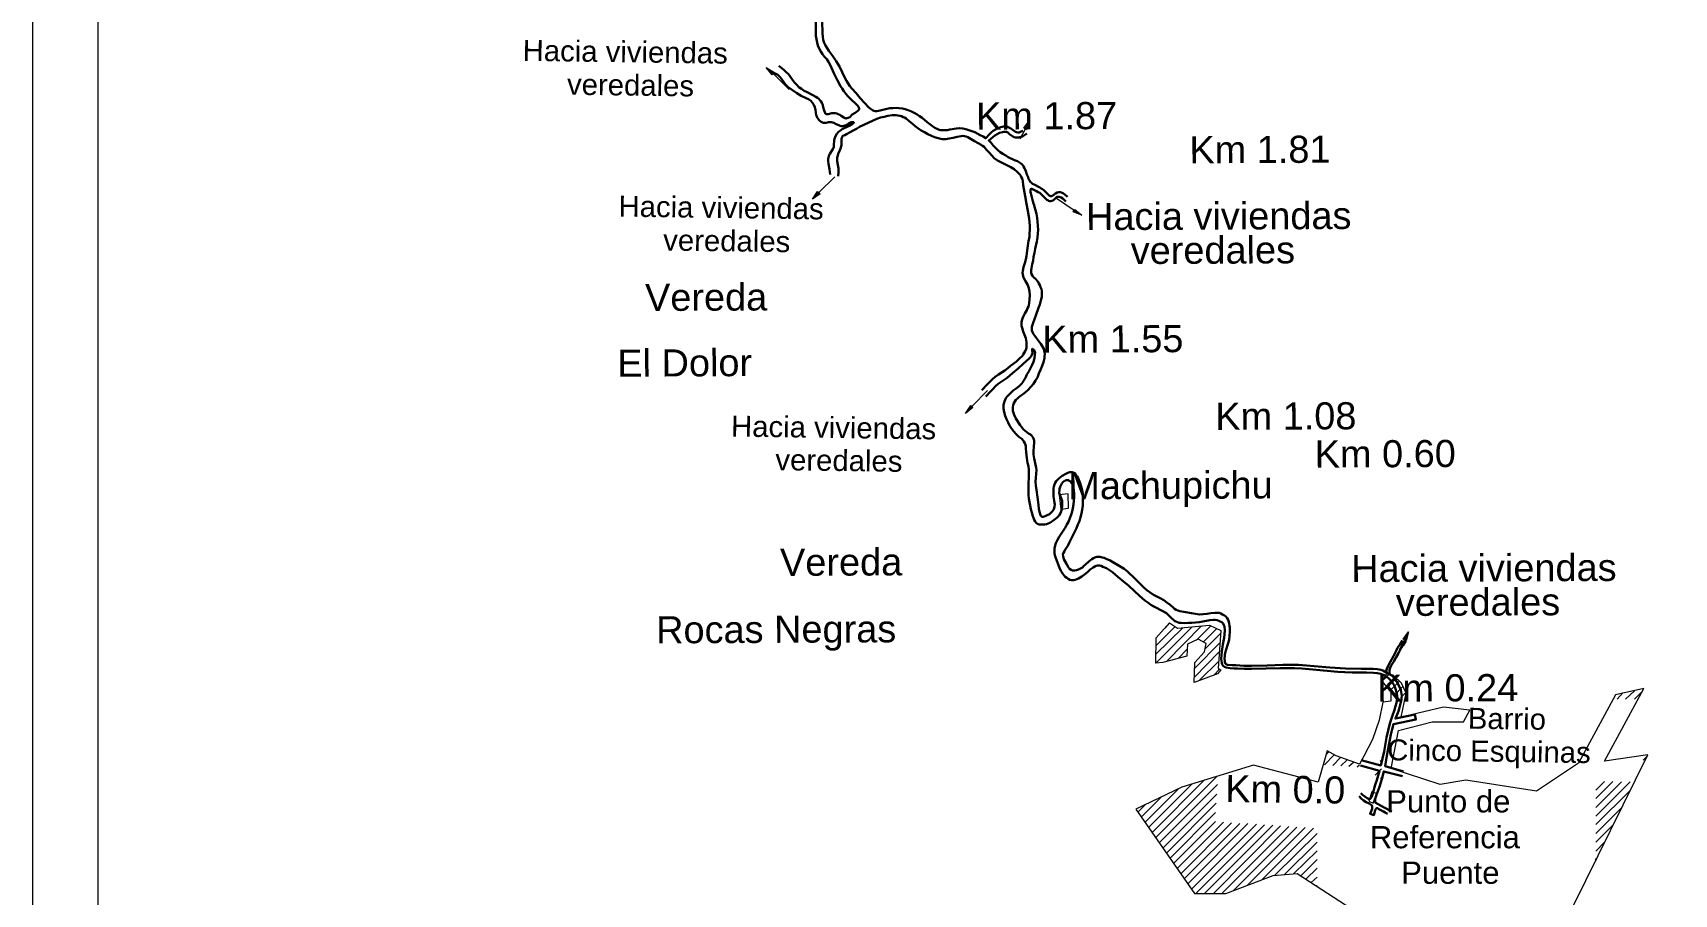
# Model space of a CAD drawing. Header units: millimetres. Extents: x 168 to 394, y 129 to 255.
# Drawn here: x 209.4 to 219.56, y 227.88 to 233.21 of the extents above; entities that cross this region are included whole.
import ezdxf

# ---------------------------------------------------------------- set-up
doc = ezdxf.new("R2010")
doc.units = ezdxf.units.MM
for name, color, linetype, lineweight in [('Cartografia', 251, 'Continuous', 13), ('Esquemas', 7, 'Continuous', 13), ('textos', 7, 'Continuous', 13), ('Via', 21, 'Continuous', 30)]:
    doc.layers.add(name, color=color, linetype=linetype, lineweight=lineweight)
doc.styles.add('Textos Catografia', font='arial.ttf')

msp = doc.modelspace()

# ---------------------------------------------------------------- linework, layer by layer
at = {"layer": 'Cartografia'}
for points in [[(213.97537, 232.94997), (213.93906, 232.99638), (213.98951, 232.96411)], [(215.53279, 232.61912), (215.56508, 232.66553), (215.54894, 232.60906)], [(214.27191, 232.21365), (214.22554, 232.17935), (214.2558, 232.22776)], [(215.84752, 232.1168), (215.89189, 232.08049), (215.83743, 232.10269)], [(215.21809, 230.89023), (215.17168, 230.85392), (215.20398, 230.90233)], [(215.76076, 230.26079), (215.80918, 230.26684), (215.80717, 230.35561), (215.75067, 230.34956)], [(216.43456, 229.55673), (216.48298, 229.52447), (216.68069, 229.54263), (216.7513, 229.51033), (216.73516, 229.2743), (216.7513, 229.26624), (216.73114, 229.242), (216.58588, 229.18754), (216.58992, 229.31261), (216.65044, 229.37717), (216.66053, 229.42963), (216.61209, 229.45587), (216.54553, 229.42561), (216.54148, 229.35096), (216.39221, 229.31261), (216.34985, 229.3086), (216.35185, 229.46393)], [(217.87902, 229.45587), (217.91131, 229.50227), (217.89717, 229.44577)], [(217.66719, 228.45323), (217.69343, 228.44112), (217.71359, 228.50164), (217.68537, 228.51173)]]:
    msp.add_lwpolyline(points, close=True, dxfattribs=at)
for points in [[(213.98142, 232.95806), (214.08028, 232.8592)], [(215.54088, 232.61307), (215.50858, 232.55256)], [(214.26386, 232.22171), (214.36272, 232.31853)], [(215.84348, 232.11075), (215.72847, 232.18942)], [(215.21, 230.89628), (215.30886, 230.99514)], [(216.34985, 229.3086), (216.57378, 229.53253)], [(216.34985, 229.36306), (216.51527, 229.52648)], [(216.35185, 229.41752), (216.46887, 229.53454)], [(216.40635, 229.52447), (216.43657, 229.55673)], [(216.4144, 229.31869), (216.63228, 229.53858)], [(216.59999, 229.44982), (216.68875, 229.53858)], [(216.64439, 229.43972), (216.72509, 229.52043)], [(216.65448, 229.39536), (216.74927, 229.49218)], [(216.48702, 229.33685), (216.54352, 229.39332)], [(216.58789, 229.22184), (216.74121, 229.37717)], [(216.58992, 229.27634), (216.74525, 229.43367)], [(217.88711, 229.45182), (217.85481, 229.3893)], [(216.62018, 229.20168), (216.73719, 229.31869)], [(216.70894, 229.23394), (216.74321, 229.27025)], [(218.47214, 226.87561), (219.39207, 228.73968), (219.12375, 228.70136), (219.36787, 229.15123), (219.19235, 229.11088), (218.96437, 228.68926), (218.70413, 228.51578), (218.26637, 228.58234), (218.109, 228.5561), (217.8044, 228.65496), (217.85077, 228.89099), (218.05858, 228.94345), (218.25226, 228.94545), (218.29258, 229.01606), (218.12919, 229.03422), (218.00613, 229.006), (217.86692, 228.9737), (217.89717, 229.12098), (217.86895, 229.18353), (217.8165, 229.23394), (217.77411, 229.24), (217.7499, 229.19359), (217.80236, 229.12903), (217.80236, 229.07256), (217.75395, 229.06651), (217.73175, 228.95555), (217.68939, 228.83452), (217.63493, 228.73162), (217.60868, 228.68321), (217.46546, 228.73363), (217.40896, 228.76391), (217.35249, 228.57024), (216.95304, 228.67716), (216.50922, 228.53995), (216.22477, 228.40278), (216.58789, 227.8823), (216.78156, 227.8823), (217.07409, 227.99326), (217.22337, 228.00536), (217.59862, 227.76124)], [(217.75395, 229.20369), (217.77009, 229.21783)], [(217.78016, 229.22789), (217.79025, 229.23799)], [(217.7842, 229.17744), (217.82857, 229.22184)], [(217.8064, 229.14722), (217.85682, 229.19563)], [(217.82255, 229.10683), (217.87701, 229.16333)], [(217.87297, 229.10282), (217.89517, 229.12703)], [(219.20244, 229.08467), (219.23875, 229.12298)], [(219.25487, 229.08467), (219.30936, 229.13712)], [(219.30936, 229.08467), (219.35777, 229.13308)], [(217.40494, 228.74372), (217.41905, 228.75786)], [(217.39284, 228.67916), (217.45335, 228.73968)], [(217.44326, 228.67512), (217.4917, 228.72353)], [(217.49371, 228.67111), (217.53202, 228.70942)], [(217.54412, 228.66907), (217.57237, 228.69531)], [(217.59457, 228.66505), (217.60868, 228.67916)], [(217.64499, 228.66101), (217.65308, 228.66907)], [(217.70554, 228.61461), (217.74589, 228.65295)], [(217.7378, 228.70136), (217.74589, 228.70741)], [(219.36382, 228.70741), (219.38602, 228.72961)], [(216.30344, 228.28981), (216.57174, 228.55814)], [(216.32564, 228.25955), (216.65044, 228.58435)], [(216.34784, 228.22726), (216.72911, 228.60855)], [(216.37001, 228.19499), (216.73114, 228.5561)], [(217.73984, 228.59445), (217.74385, 228.59846)], [(219.07129, 228.5218), (219.12375, 228.57425)], [(219.07129, 228.46934), (219.1762, 228.57425)], [(219.07129, 228.41488), (219.23066, 228.57225)], [(219.07129, 228.36042), (219.28312, 228.57225)], [(216.25904, 228.35437), (216.38615, 228.48148)], [(216.28124, 228.3221), (216.48903, 228.52989)], [(216.39221, 228.1627), (216.7271, 228.49759)], [(219.07129, 228.30796), (219.28111, 228.51778)], [(216.23688, 228.38462), (216.28328, 228.43103)], [(216.4144, 228.13044), (216.72305, 228.44112)], [(216.43657, 228.09814), (216.71904, 228.38262)], [(219.07129, 228.2535), (219.22866, 228.41084)], [(216.45877, 228.06792), (216.71904, 228.32815)], [(216.48097, 228.03562), (216.76745, 228.32411)], [(216.50317, 228.00336), (216.81787, 228.32007)], [(216.52537, 227.97307), (216.86832, 228.31605)], [(216.54753, 227.94081), (216.91877, 228.31401)], [(216.56973, 227.90851), (216.97119, 228.31)], [(216.59598, 227.8823), (217.02164, 228.30596)], [(216.65044, 227.8823), (217.07206, 228.30395)], [(216.7049, 227.8823), (217.1205, 228.2999)], [(216.75736, 227.8823), (217.17092, 228.29586)], [(216.82997, 227.90045), (217.22137, 228.29182)], [(216.91673, 227.93275), (217.27382, 228.28981)], [(217.00349, 227.96501), (217.32424, 228.28576)], [(217.08416, 227.99326), (217.34644, 228.2535)], [(219.07129, 228.19904), (219.1762, 228.30395)], [(217.1447, 227.99931), (217.34644, 228.19904)], [(217.20318, 228.00536), (217.34644, 228.14658)], [(219.07129, 228.14455), (219.12375, 228.19904)], [(217.24557, 227.99125), (217.34644, 228.09209)], [(219.06728, 228.09413), (219.07533, 228.09413)], [(219.06728, 228.09209), (219.07533, 228.09209)], [(219.06728, 228.09008), (219.07533, 228.09008)], [(219.06928, 228.09613), (219.07333, 228.09613)], [(219.06928, 228.08808), (219.07333, 228.08808)], [(217.27783, 227.97106), (217.34644, 228.03763)], [(217.31013, 227.94886), (217.34644, 227.98317)], [(217.34443, 227.9287), (217.34644, 227.93071)]]:
    msp.add_lwpolyline(points, dxfattribs=at)
for points in [[(213.97537, 232.94997), (213.93906, 232.99638), (213.98951, 232.96411)], [(215.53279, 232.61912), (215.56508, 232.66553), (215.54894, 232.60906)], [(214.27191, 232.21365), (214.22554, 232.17935), (214.2558, 232.22776)], [(215.84752, 232.1168), (215.89189, 232.08049), (215.83743, 232.10269)], [(215.21809, 230.89023), (215.17168, 230.85392), (215.20398, 230.90233)], [(217.87902, 229.45587), (217.91131, 229.50227), (217.89717, 229.44577)]]:
    msp.add_solid(points, dxfattribs=at)
at = {"layer": 'Esquemas'}
for points in [[(209.40233, 255.0873), (242.64774, 255.0873), (242.64774, 221.93094), (209.40233, 221.93094)], [(209.80492, 226.33637), (224.64364, 226.33637), (224.64364, 252.90748), (209.80492, 252.90748)]]:
    msp.add_lwpolyline(points, close=True, dxfattribs=at)
at = {"layer": 'Via'}
for points in [[(214.01647, 233.00563), (214.04877, 232.98139), (214.06291, 232.96728), (214.07702, 232.95317), (214.10122, 232.91887), (214.11333, 232.90272), (214.12747, 232.88861), (214.14158, 232.87447), (214.15772, 232.86237), (214.17384, 232.85027), (214.19202, 232.84221), (214.22833, 232.82406), (214.24649, 232.81396), (214.25655, 232.80791), (214.26464, 232.80186), (214.27069, 232.7938), (214.27674, 232.78772), (214.2828, 232.77765), (214.28681, 232.76956), (214.29085, 232.7494), (214.2969, 232.72924), (214.30095, 232.71915), (214.30296, 232.71309), (214.30499, 232.71106), (214.30901, 232.70704), (214.32315, 232.70704), (214.34532, 232.71309), (214.36551, 232.71309), (214.3756, 232.71106), (214.38366, 232.70704), (214.39373, 232.703), (214.40182, 232.69695), (214.41997, 232.68484), (214.42803, 232.6808), (214.43411, 232.67879), (214.43812, 232.6808), (214.44621, 232.68284), (214.45628, 232.68889), (214.47042, 232.705), (214.48857, 232.7151), (214.50673, 232.7272), (214.51077, 232.73125), (214.51278, 232.73325), (214.51478, 232.7373), (214.51478, 232.74134), (214.51278, 232.74536), (214.51278, 232.7494), (214.50472, 232.7595), (214.48653, 232.77561), (214.47042, 232.79176), (214.45628, 232.8059), (214.44417, 232.81801), (214.43207, 232.83211), (214.41997, 232.84826), (214.40787, 232.86441), (214.39777, 232.88053), (214.37761, 232.91887), (214.35946, 232.95719), (214.34331, 232.99349), (214.33525, 233.01168), (214.32515, 233.0298), (214.31305, 233.04595), (214.29894, 233.0621), (214.28681, 233.07824), (214.27674, 233.09436), (214.26665, 233.11255), (214.25859, 233.1307), (214.25455, 233.15086), (214.2505, 233.17102), (214.24649, 233.19121), (214.24649, 233.29409)], [(214.2848, 233.28402), (214.28681, 233.20532), (214.28885, 233.18717), (214.29085, 233.16701), (214.2969, 233.14885), (214.30499, 233.1307), (214.31506, 233.11455), (214.32716, 233.0984), (214.35137, 233.06614), (214.37156, 233.03385), (214.39172, 233.00158), (214.40987, 232.96728), (214.42602, 232.93097), (214.43612, 232.91282), (214.44621, 232.89667), (214.45628, 232.88053), (214.46838, 232.86441), (214.49462, 232.83616), (214.52084, 232.8059), (214.54708, 232.77765), (214.57329, 232.7474), (214.58135, 232.74134), (214.58944, 232.73529), (214.5975, 232.73125), (214.60555, 232.7272), (214.61364, 232.7252), (214.62374, 232.7252), (214.6439, 232.72924), (214.68425, 232.73931), (214.70441, 232.74335), (214.72257, 232.74335), (214.74276, 232.74536), (214.76091, 232.74335), (214.78107, 232.74134), (214.79923, 232.7373), (214.81741, 232.73125), (214.83758, 232.72319), (214.85372, 232.7151), (214.87188, 232.705), (214.88802, 232.69494), (214.90414, 232.68284), (214.9344, 232.65659), (214.95054, 232.64449), (214.96669, 232.63239), (214.98281, 232.62232), (215.00099, 232.61423), (215.00905, 232.61019), (215.01915, 232.60818), (215.05746, 232.60818), (215.07562, 232.61223), (215.11597, 232.61828), (215.13412, 232.62029), (215.15431, 232.61828), (215.17448, 232.61423), (215.19263, 232.60818), (215.21078, 232.60213), (215.22894, 232.59407), (215.26324, 232.57589), (215.28139, 232.56783), (215.29754, 232.55777), (215.31974, 232.58194), (215.33184, 232.59407), (215.34394, 232.60414), (215.35805, 232.61223), (215.3742, 232.62029), (215.39035, 232.62634), (215.40646, 232.63038), (215.43067, 232.63038), (215.43672, 232.62634), (215.45287, 232.61828), (215.46701, 232.60818), (215.48112, 232.59809), (215.48717, 232.59407), (215.49523, 232.59204), (215.50332, 232.59204), (215.51138, 232.59608), (215.52552, 232.60414)], [(214.33525, 232.3338), (214.33121, 232.3661), (214.32515, 232.39836), (214.32315, 232.41451), (214.32315, 232.43066), (214.32515, 232.43871), (214.32716, 232.4468), (214.3292, 232.45285), (214.33321, 232.46091), (214.35137, 232.48916), (214.35541, 232.49722), (214.35742, 232.50327), (214.35742, 232.52143), (214.35946, 232.53757), (214.35946, 232.54566), (214.36146, 232.55372), (214.36751, 232.56987), (214.3756, 232.58398), (214.38567, 232.59608), (214.39777, 232.60618), (214.40787, 232.61423), (214.42198, 232.62029), (214.43612, 232.62634), (214.44417, 232.63038), (214.45226, 232.63443), (214.46233, 232.64045), (214.47242, 232.6465), (214.47647, 232.65054), (214.48048, 232.65255), (214.48048, 232.65659), (214.46233, 232.65659), (214.45628, 232.65255), (214.44822, 232.64854), (214.43411, 232.63844), (214.42602, 232.63643), (214.41997, 232.63443), (214.41191, 232.63239), (214.40182, 232.63239), (214.39576, 232.63443), (214.38771, 232.63844), (214.37156, 232.64449), (214.35742, 232.65255), (214.35137, 232.65459), (214.3413, 232.65659), (214.32515, 232.65659), (214.30901, 232.65255), (214.29289, 232.65255), (214.28681, 232.65459), (214.27875, 232.65863), (214.27069, 232.66468), (214.26464, 232.67073), (214.2606, 232.67679), (214.25455, 232.68484), (214.25254, 232.69293), (214.24849, 232.70099), (214.24649, 232.71711), (214.24445, 232.73325), (214.24044, 232.7494), (214.23438, 232.76351), (214.2263, 232.77765), (214.21419, 232.78975), (214.20008, 232.79985), (214.18597, 232.8059), (214.15569, 232.82001), (214.12747, 232.83616), (214.10122, 232.85431), (214.08711, 232.86441), (214.07498, 232.87447), (214.06291, 232.88658), (214.05281, 232.89868), (214.03262, 232.92492), (214.02256, 232.93703), (214.01042, 232.94913), (213.99835, 232.95719), (213.9822, 232.96524)], [(215.27333, 230.99831), (215.3056, 231.03261), (215.33789, 231.06487), (215.35605, 231.08102), (215.37621, 231.09516), (215.41455, 231.11933), (215.43271, 231.13347), (215.45086, 231.14758), (215.48717, 231.17583), (215.50532, 231.19399), (215.52348, 231.21013), (215.52953, 231.21822), (215.53558, 231.22829), (215.54163, 231.23838), (215.54568, 231.24845), (215.54972, 231.26058), (215.54972, 231.29485), (215.54568, 231.31906), (215.53762, 231.34126), (215.52953, 231.36145), (215.52147, 231.38362), (215.51743, 231.39575), (215.51743, 231.41792), (215.51946, 231.43002), (215.52348, 231.44212), (215.52752, 231.45222), (215.53963, 231.47241), (215.55173, 231.49257), (215.55577, 231.50467), (215.56182, 231.51477), (215.56383, 231.52484), (215.56584, 231.53697), (215.56788, 231.55914), (215.56988, 231.58538), (215.56788, 231.60758), (215.56383, 231.62975), (215.55979, 231.64185), (215.55577, 231.65195), (215.54364, 231.67211), (215.53157, 231.6943), (215.52752, 231.7044), (215.52552, 231.7145), (215.52348, 231.72456), (215.52552, 231.73666), (215.53157, 231.75886), (215.53963, 231.78307), (215.54568, 231.80727), (215.54972, 231.82947), (215.55577, 231.87588), (215.56182, 231.92228), (215.56788, 231.94445), (215.56788, 231.96868), (215.56988, 231.99088), (215.56988, 232.01506), (215.56788, 232.03726), (215.56584, 232.06146), (215.55778, 232.10787), (215.54972, 232.15226), (215.54163, 232.19864), (215.53357, 232.24507), (215.52953, 232.26724), (215.52552, 232.29144), (215.52348, 232.30358), (215.51743, 232.31364), (215.51341, 232.32374), (215.50733, 232.3338), (215.49927, 232.34189), (215.49121, 232.34995), (215.47306, 232.3661), (215.45287, 232.3782), (215.43067, 232.3883), (215.39035, 232.40846), (215.37016, 232.42056), (215.35, 232.4347), (215.33385, 232.45082), (215.3177, 232.46897), (215.30155, 232.48512), (215.28744, 232.50327), (215.27738, 232.51136), (215.26929, 232.51741), (215.24913, 232.52748), (215.22693, 232.53958), (215.20677, 232.55171), (215.18658, 232.56382), (215.17648, 232.56783), (215.16642, 232.56987), (215.15431, 232.57188), (215.14422, 232.56987), (215.12001, 232.56582), (215.09581, 232.55977), (215.0716, 232.55573), (215.0494, 232.55171), (215.0272, 232.55171), (215.003, 232.55777), (214.9808, 232.56382), (214.96064, 232.57188), (214.93844, 232.58194), (214.91825, 232.59407), (214.89809, 232.60618), (214.87793, 232.62029), (214.85977, 232.63239), (214.84159, 232.64854), (214.82347, 232.66265), (214.80528, 232.67879), (214.79522, 232.68484), (214.78713, 232.68889), (214.77502, 232.69494), (214.76496, 232.69695), (214.75286, 232.69895), (214.74276, 232.70099), (214.71855, 232.70099), (214.69231, 232.69695), (214.66811, 232.6909), (214.64591, 232.68484), (214.62374, 232.67679), (214.60154, 232.66669), (214.51679, 232.62838), (214.49663, 232.61627), (214.47647, 232.60618), (214.45828, 232.59407), (214.43612, 232.58194), (214.42602, 232.57589), (214.41392, 232.57188), (214.40987, 232.56783), (214.40787, 232.56382), (214.40586, 232.55977), (214.40382, 232.55372), (214.40382, 232.51741), (214.40182, 232.50531), (214.39777, 232.49321), (214.39373, 232.48311), (214.38366, 232.46091), (214.38165, 232.45082), (214.37761, 232.43871), (214.37761, 232.41451), (214.38567, 232.37014), (214.38567, 232.34594), (214.38366, 232.3217)], [(215.55173, 232.58598), (215.53762, 232.57589), (215.52348, 232.56783), (215.50733, 232.56382), (215.49927, 232.56178), (215.48112, 232.56178), (215.47306, 232.56382), (215.46497, 232.56783), (215.45892, 232.57188), (215.44481, 232.58194), (215.43876, 232.58802), (215.43271, 232.59204), (215.42462, 232.59608), (215.4085, 232.59608), (215.40044, 232.59407), (215.38226, 232.59003), (215.36815, 232.58194), (215.35401, 232.57388), (215.3399, 232.56382), (215.31569, 232.54363), (215.3298, 232.52952), (215.34394, 232.51337), (215.35605, 232.49926), (215.37016, 232.48512), (215.3863, 232.47101), (215.40245, 232.46091), (215.42061, 232.45082), (215.43672, 232.44075), (215.47507, 232.4226), (215.49322, 232.41451), (215.51138, 232.40241), (215.51946, 232.39635), (215.52552, 232.3903), (215.53157, 232.38225), (215.53762, 232.37215), (215.54568, 232.354), (215.55173, 232.3338), (215.55979, 232.31565), (215.56182, 232.30558), (215.56788, 232.2975), (215.57189, 232.28743), (215.57998, 232.28138), (215.58603, 232.27533), (215.59613, 232.27128), (215.63243, 232.25313), (215.64049, 232.24708), (215.64858, 232.24303), (215.65664, 232.23498), (215.6647, 232.22689), (215.68084, 232.21077), (215.6889, 232.20268), (215.69699, 232.19864), (215.70304, 232.19864), (215.7111, 232.20268), (215.72926, 232.21478), (215.73935, 232.22083), (215.74942, 232.22287), (215.75951, 232.22287), (215.76961, 232.21883), (215.77767, 232.21478), (215.78576, 232.20873), (215.80187, 232.19462)], [(215.79181, 232.16637), (215.78375, 232.17446), (215.77365, 232.18453), (215.76356, 232.19058), (215.75751, 232.19258), (215.75145, 232.19462), (215.73935, 232.19462), (215.73531, 232.19258), (215.72926, 232.18656), (215.7212, 232.17847), (215.71715, 232.17446), (215.7111, 232.17242), (215.70505, 232.17042), (215.699, 232.16841), (215.69295, 232.16841), (215.68486, 232.17042), (215.68084, 232.17446), (215.67479, 232.17647), (215.6667, 232.18453), (215.64858, 232.20268), (215.64049, 232.21077), (215.63243, 232.21883), (215.62234, 232.22287), (215.61023, 232.22892), (215.59813, 232.23698), (215.58603, 232.24303), (215.58198, 232.24507), (215.57998, 232.24507), (215.57593, 232.24303), (215.57393, 232.24103), (215.57393, 232.22287), (215.57593, 232.21682), (215.57998, 232.20067), (215.58402, 232.18453), (215.58804, 232.16841), (215.59208, 232.15427), (215.59613, 232.14217), (215.59813, 232.13207), (215.60418, 232.11191), (215.61023, 232.08971), (215.61425, 232.06551), (215.61629, 232.0413), (215.61829, 232.01506), (215.62033, 231.99088), (215.61829, 231.96665), (215.61629, 231.94244), (215.61224, 231.91824), (215.60218, 231.87183), (215.59813, 231.84763), (215.59208, 231.82342), (215.59007, 231.79922), (215.58402, 231.77702), (215.57998, 231.75281), (215.57797, 231.7387), (215.57797, 231.7266), (215.57998, 231.7165), (215.58603, 231.70641), (215.59409, 231.69631), (215.60218, 231.68825), (215.62033, 231.66809), (215.62638, 231.658), (215.63243, 231.6479), (215.63645, 231.6358), (215.6425, 231.62369), (215.64454, 231.61159), (215.64454, 231.57528), (215.63848, 231.55309), (215.63243, 231.52888), (215.62434, 231.50668), (215.60619, 231.46028), (215.59813, 231.43811), (215.59007, 231.4139), (215.58603, 231.4018), (215.58198, 231.38967), (215.58198, 231.3675), (215.58603, 231.3574), (215.59208, 231.3453), (215.59813, 231.33521), (215.60619, 231.32511), (215.62234, 231.30495), (215.63848, 231.28479), (215.64454, 231.27469), (215.65059, 231.2646), (215.65664, 231.2545), (215.65865, 231.2424), (215.66068, 231.23233), (215.66269, 231.22023), (215.66068, 231.20813), (215.66068, 231.19602), (215.65463, 231.17179), (215.64654, 231.14758), (215.63645, 231.12338), (215.62638, 231.10121), (215.61629, 231.07697), (215.60418, 231.05681), (215.59208, 231.03665), (215.57593, 231.0185), (215.55979, 231.00031), (215.54163, 230.9842), (215.50128, 230.95394), (215.49322, 230.94585), (215.48313, 230.93779), (215.47707, 230.9277), (215.47102, 230.9176), (215.46701, 230.9055), (215.46497, 230.89339), (215.46497, 230.86919), (215.46902, 230.85709), (215.47306, 230.84498), (215.48313, 230.82279), (215.50937, 230.78043), (215.51542, 230.77237), (215.52348, 230.76227), (215.53157, 230.75421), (215.54163, 230.74612), (215.56182, 230.72998), (215.57393, 230.72393), (215.58198, 230.71587), (215.58804, 230.7058), (215.59208, 230.69771), (215.59613, 230.68561), (215.59613, 230.67351), (215.59409, 230.6473), (215.59208, 230.62306), (215.59208, 230.59885), (215.59613, 230.57465), (215.60619, 230.52824), (215.6082, 230.51614), (215.61023, 230.50404), (215.6082, 230.47983), (215.60619, 230.45563), (215.60418, 230.43142), (215.60619, 230.40722), (215.61023, 230.38097), (215.61629, 230.3346), (215.62434, 230.2882), (215.62638, 230.26399), (215.63243, 230.23574), (215.63444, 230.22969), (215.63645, 230.22364), (215.63848, 230.21959), (215.6425, 230.21555), (215.64858, 230.21354), (215.65259, 230.21354), (215.65865, 230.21555), (215.6647, 230.21759), (215.6768, 230.22364), (215.69094, 230.22969), (215.70101, 230.23976), (215.70909, 230.24784), (215.71715, 230.25794), (215.7212, 230.26801), (215.7232, 230.2781), (215.72524, 230.2902), (215.7232, 230.3003), (215.7212, 230.31441), (215.71715, 230.33861), (215.71515, 230.35072), (215.71515, 230.37696), (215.71715, 230.38906), (215.71919, 230.40117), (215.7232, 230.41327), (215.72725, 230.42336), (215.7333, 230.43343), (215.74136, 230.44353), (215.74942, 230.45161), (215.75951, 230.45967), (215.76961, 230.46773), (215.79181, 230.47983), (215.80391, 230.48589), (215.81601, 230.48993), (215.83216, 230.48993), (215.83821, 230.48789), (215.84627, 230.48388), (215.85433, 230.47378), (215.86242, 230.46369), (215.86847, 230.45362), (215.87853, 230.42738), (215.88662, 230.40117), (215.89267, 230.37897), (215.89672, 230.35677), (215.89672, 230.28415), (215.89267, 230.25794), (215.88863, 230.2337), (215.88258, 230.21154), (215.87653, 230.18733), (215.86643, 230.16513), (215.85837, 230.14293), (215.81601, 230.05618), (215.80391, 230.03398), (215.78977, 230.01382), (215.78375, 230.00171), (215.77767, 229.99162), (215.77365, 229.98155), (215.77566, 229.96942), (215.77767, 229.95936), (215.78171, 229.94725), (215.79582, 229.92305), (215.80996, 229.90085), (215.81601, 229.89075), (215.82611, 229.8847), (215.83012, 229.88269), (215.83417, 229.88069), (215.84627, 229.88069), (215.85837, 229.88269), (215.87047, 229.88674), (215.88258, 229.89276), (215.89468, 229.90085), (215.90478, 229.91094), (215.91487, 229.919), (215.93503, 229.93716), (215.94513, 229.94525), (215.95319, 229.9513), (215.96328, 229.95732), (215.97134, 229.96136), (215.98344, 229.96541), (216.00564, 229.96541), (216.01774, 229.96136), (216.02985, 229.95936), (216.04195, 229.9533), (216.06616, 229.94321), (216.08835, 229.93111), (216.11256, 229.917), (216.13272, 229.90489), (216.15291, 229.89075), (216.17107, 229.87664), (216.18922, 229.8605), (216.20737, 229.84435), (216.24168, 229.81008), (216.27598, 229.77578), (216.29413, 229.75963), (216.31429, 229.74552), (216.33448, 229.73138), (216.35464, 229.72128), (216.37684, 229.70918), (216.39904, 229.69708), (216.4172, 229.68297), (216.43736, 229.66886), (216.45551, 229.65271), (216.46561, 229.64462), (216.4757, 229.63857), (216.4858, 229.63456), (216.49787, 229.63051), (216.52211, 229.62446), (216.57052, 229.6164), (216.59472, 229.61236), (216.61893, 229.60831), (216.64113, 229.61035), (216.66533, 229.61236), (216.68954, 229.6164), (216.71374, 229.61841), (216.73999, 229.61841), (216.75209, 229.61437), (216.76215, 229.60831), (216.77426, 229.60226), (216.78235, 229.59621), (216.7904, 229.58612), (216.79646, 229.57605), (216.8005, 229.56395), (216.80251, 229.55385), (216.80454, 229.53974), (216.80655, 229.52764), (216.80655, 229.5014), (216.80454, 229.47719), (216.80251, 229.45299), (216.79646, 229.43079), (216.78235, 229.38642), (216.77629, 229.36222), (216.77629, 229.35011), (216.77426, 229.33597), (216.77629, 229.32186), (216.77629, 229.31581), (216.7783, 229.30976), (216.78031, 229.30371), (216.78435, 229.3017), (216.7904, 229.29766), (216.79646, 229.29766), (216.82066, 229.29562), (216.84487, 229.29562), (216.8691, 229.29361), (216.89328, 229.29161), (216.94172, 229.29161), (217.03854, 229.29361), (217.13539, 229.29766), (217.23222, 229.29766), (217.28063, 229.29361), (217.32904, 229.28957), (217.42589, 229.28151), (217.52271, 229.27546), (217.61956, 229.27345), (217.69419, 229.27345), (217.71839, 229.27141), (217.7305, 229.26941), (217.74059, 229.26536), (217.75269, 229.26132), (217.76279, 229.25527), (217.78499, 229.2432), (217.80515, 229.2331), (217.81525, 229.22501), (217.8233, 229.21695), (217.83139, 229.20686), (217.83744, 229.19676), (217.86165, 229.15239), (217.86566, 229.1423), (217.8677, 229.1302), (217.86971, 229.11809), (217.87171, 229.10599), (217.86971, 229.09389), (217.86971, 229.08178), (217.86366, 229.05758), (217.8556, 229.03337), (217.84955, 229.01118), (217.83139, 228.96477), (217.95041, 228.98898), (217.95847, 228.95872), (217.81929, 228.93047), (217.8112, 228.89821), (217.80314, 228.86591), (217.79104, 228.79935), (217.77894, 228.73479), (217.76683, 228.67023), (217.88181, 228.63797)], [(217.61956, 228.70654), (217.74059, 228.67427), (217.75069, 228.71663), (217.76078, 228.76103), (217.7769, 228.84776), (217.787, 228.89015), (217.79709, 228.93451), (217.8112, 228.97687), (217.82534, 229.01923), (217.83139, 229.04143), (217.83744, 229.06162), (217.84146, 229.08379), (217.84146, 229.10599), (217.83744, 229.12819), (217.83139, 229.14835), (217.8233, 229.17055), (217.8112, 229.19071), (217.80515, 229.1988), (217.79709, 229.20686), (217.789, 229.21495), (217.78094, 229.221), (217.77085, 229.22705), (217.76078, 229.2331), (217.75069, 229.23714), (217.74059, 229.24116), (217.71839, 229.2452), (217.69622, 229.24721), (217.65183, 229.24922), (217.56306, 229.24922), (217.5187, 229.25125), (217.4743, 229.25326), (217.38554, 229.26132), (217.29677, 229.27141), (217.25241, 229.27546), (217.20801, 229.27747), (217.11925, 229.27747), (217.03048, 229.27546), (216.94172, 229.27345), (216.89732, 229.27345), (216.85496, 229.27546), (216.83276, 229.27546), (216.80856, 229.27747), (216.79646, 229.2795), (216.78435, 229.28151), (216.77426, 229.28555), (216.7662, 229.29161), (216.76015, 229.29966), (216.75811, 229.30976), (216.7561, 229.32186), (216.7541, 229.33397), (216.7561, 229.35817), (216.75811, 229.38037), (216.76416, 229.42273), (216.77225, 229.46509), (216.77426, 229.48729), (216.77629, 229.50945), (216.77426, 229.53369), (216.77024, 229.54376), (216.7662, 229.55385), (216.76215, 229.5579), (216.75811, 229.56194), (216.74804, 229.56595), (216.73795, 229.57), (216.72788, 229.57401), (216.71575, 229.57605), (216.70569, 229.57605), (216.68349, 229.57401), (216.63909, 229.56595), (216.61692, 229.56194), (216.59472, 229.5599), (216.57252, 229.5579), (216.55036, 229.5579), (216.52816, 229.55589), (216.50596, 229.5579), (216.49386, 229.5579), (216.48376, 229.56194), (216.47366, 229.56595), (216.46561, 229.57), (216.45551, 229.57806), (216.44745, 229.58411), (216.43131, 229.60026), (216.41519, 229.6164), (216.397, 229.62851), (216.37684, 229.63857), (216.35668, 229.64867), (216.33649, 229.65876), (216.31834, 229.66886), (216.30018, 229.68297), (216.28203, 229.69507), (216.24773, 229.72533), (216.21546, 229.75558), (216.18116, 229.78584), (216.14887, 229.81409), (216.11457, 229.84234), (216.0803, 229.87059), (216.06211, 229.88269), (216.04399, 229.8948), (216.02179, 229.90489), (216.01169, 229.91094), (216.0016, 229.91295), (215.98949, 229.91295), (215.97943, 229.91094), (215.97134, 229.9069), (215.96128, 229.90085), (215.94309, 229.88674), (215.92694, 229.87059), (215.90882, 229.85645), (215.89063, 229.84435), (215.87047, 229.83225), (215.86038, 229.82823), (215.85031, 229.82419), (215.84022, 229.82218), (215.82811, 229.82218), (215.81802, 229.82419), (215.80792, 229.83024), (215.79786, 229.83629), (215.78776, 229.84234), (215.7797, 229.85244), (215.77365, 229.8605), (215.76155, 229.87865), (215.75346, 229.89881), (215.73731, 229.9412), (215.72926, 229.96337), (215.7232, 229.98356), (215.7232, 230.01786), (215.72524, 230.02793), (215.73126, 230.05013), (215.74136, 230.07032), (215.75145, 230.09048), (215.76356, 230.10863), (215.78776, 230.14494), (215.79786, 230.16513), (215.80996, 230.18329), (215.81802, 230.20549), (215.82611, 230.22565), (215.83216, 230.24584), (215.83617, 230.26801), (215.84022, 230.2902), (215.84222, 230.3124), (215.84426, 230.3346), (215.84426, 230.35677), (215.84222, 230.37897), (215.83821, 230.40117), (215.83417, 230.41327), (215.83012, 230.42133), (215.82407, 230.43142), (215.81397, 230.43747), (215.80996, 230.44152), (215.79381, 230.44152), (215.78776, 230.43747), (215.78375, 230.43547), (215.77365, 230.42738), (215.7676, 230.41932), (215.76155, 230.40722), (215.75751, 230.39913), (215.75346, 230.38706), (215.75346, 230.37696), (215.75145, 230.36486), (215.75346, 230.35476), (215.75751, 230.34467), (215.76556, 230.3225), (215.76961, 230.3124), (215.76961, 230.28011), (215.76556, 230.25794), (215.76356, 230.24584), (215.75951, 230.23574), (215.75346, 230.22565), (215.74741, 230.21759), (215.73935, 230.2095), (215.72926, 230.20144), (215.7111, 230.18934), (215.69295, 230.17724), (215.68285, 230.17319), (215.67276, 230.16915), (215.66068, 230.16513), (215.63848, 230.16513), (215.62839, 230.16714), (215.61629, 230.17118), (215.6082, 230.17724), (215.60218, 230.18529), (215.59613, 230.19539), (215.59208, 230.20749), (215.58804, 230.21759), (215.58198, 230.23976), (215.57593, 230.26195), (215.57189, 230.28415), (215.56788, 230.30431), (215.56383, 230.32651), (215.56182, 230.34871), (215.56182, 230.41528), (215.56383, 230.46168), (215.56383, 230.50404), (215.56182, 230.52624), (215.55577, 230.54844), (215.54972, 230.5928), (215.54768, 230.615), (215.54568, 230.6372), (215.54568, 230.6493), (215.54364, 230.65937), (215.53963, 230.66946), (215.53357, 230.67956), (215.52752, 230.68561), (215.51946, 230.69571), (215.50128, 230.70982), (215.48516, 230.72596), (215.47102, 230.74211), (215.45691, 230.76027), (215.44481, 230.77842), (215.43471, 230.79858), (215.42462, 230.81877), (215.41656, 230.83893), (215.41051, 230.86113), (215.40646, 230.88333), (215.40646, 230.9055), (215.4085, 230.91559), (215.41252, 230.9277), (215.41656, 230.93779), (215.42061, 230.94789), (215.42666, 230.95595), (215.43471, 230.964), (215.45086, 230.98015), (215.46701, 230.9963), (215.48516, 231.0084), (215.50332, 231.02251), (215.51946, 231.03866), (215.52552, 231.04672), (215.53157, 231.05481), (215.54364, 231.07497), (215.55173, 231.09516), (215.56383, 231.11328), (215.57393, 231.13347), (215.58402, 231.15367), (215.59208, 231.17383), (215.59813, 231.19602), (215.60014, 231.21822), (215.60218, 231.23029), (215.60014, 231.23434), (215.59813, 231.24039), (215.59613, 231.24444), (215.59208, 231.25049), (215.58603, 231.2545), (215.58402, 231.25249), (215.58402, 231.24039), (215.58603, 231.23233), (215.58603, 231.22628), (215.58198, 231.21619), (215.57797, 231.20813), (215.57189, 231.20004), (215.56383, 231.19198), (215.52953, 231.16172), (215.49727, 231.13147), (215.46296, 231.10322), (215.42866, 231.07497), (215.39236, 231.04872), (215.3742, 231.03665), (215.35805, 231.02251), (215.34194, 231.00636), (215.32579, 230.99025), (215.29754, 230.95795)], [(217.87576, 229.44894), (217.86165, 229.42474), (217.84346, 229.40254), (217.83744, 229.38843), (217.83139, 229.37633), (217.81929, 229.35011), (217.79104, 229.29966), (217.78499, 229.28756), (217.77894, 229.27345), (217.7769, 229.26536), (217.7769, 229.25931), (217.77894, 229.2452)], [(217.79709, 229.23714), (217.79505, 229.25326), (217.79505, 229.26536), (217.79709, 229.27345), (217.7991, 229.2795), (217.80515, 229.29361), (217.8213, 229.31782), (217.83541, 229.34406), (217.84955, 229.37027), (217.86366, 229.39448), (217.8798, 229.41868), (217.89595, 229.44493)], [(217.61753, 228.5028), (217.62762, 228.4927), (217.64176, 228.48261), (217.65587, 228.47254), (217.66393, 228.4685), (217.66998, 228.46649), (217.67603, 228.4685), (217.68008, 228.47254), (217.68412, 228.47859), (217.68814, 228.48665), (217.69218, 228.50481), (217.69823, 228.52296), (217.70228, 228.53911), (217.70629, 228.55525), (217.71639, 228.5835), (217.72444, 228.61172), (217.73253, 228.64198), (217.61552, 228.67427)], [(217.87576, 228.60771), (217.75875, 228.63797), (217.74664, 228.58956), (217.73253, 228.54115), (217.71438, 228.4927), (217.71033, 228.4806), (217.70629, 228.4685), (217.70629, 228.44429), (217.75674, 228.41604), (217.80919, 228.38983)], [(217.60746, 228.48465), (217.61956, 228.47054), (217.63367, 228.4584), (217.64982, 228.4463), (217.66797, 228.43824), (217.67603, 228.4342), (217.68412, 228.42815), (217.68613, 228.42614), (217.68814, 228.42209), (217.68814, 228.40598), (217.68412, 228.39588), (217.67403, 228.37569), (217.69823, 228.36763), (217.70228, 228.38174), (217.70629, 228.39789), (217.71033, 228.40394), (217.71234, 228.40798), (217.71438, 228.40999), (217.72043, 228.40999), (217.72849, 228.40394), (217.73655, 228.39993), (217.74464, 228.39588), (217.75674, 228.38983), (217.76884, 228.38378), (217.78295, 228.37569)]]:
    msp.add_lwpolyline(points, dxfattribs=at)

# ---------------------------------------------------------------- texts
at = {"layer": 'textos', "attachment_point": 7, "style": 'Textos Catografia'}
for s, insert, char_height, rotation in [('Hacia viviendas', (212.43176, 233.0349), 0.1296923, 359.201663), ('veredales', (212.70616, 232.82521), 0.129692, 359.201663), ('Km 1.87', (215.23727, 232.60801), 0.167828, 0.261695), ('Km 1.81', (216.55705, 232.39969), 0.167828, 0.261695), ('Hacia viviendas', (213.02487, 232.07059), 0.1296923, 359.201663), ('Hacia viviendas', (215.91781, 231.98586), 0.1678284, 0.261695), ('veredales', (213.30129, 231.8609), 0.129692, 359.201663), ('veredales', (216.19423, 231.77617), 0.167828, 0.261695), ('Vereda', (213.18958, 231.48554), 0.167828, 0.261695), ('Km 1.55', (215.64713, 231.22694), 0.167828, 0.261695), ('El Dolor', (213.01832, 231.07863), 0.167828, 0.261695), ('Km 1.08', (216.71736, 230.74927), 0.167828, 0.261695), ('Hacia viviendas', (213.72087, 230.70885), 0.1296923, 359.201663), ('Km 0.60', (217.33215, 230.51586), 0.167828, 0.261695), ('veredales', (213.99527, 230.50117), 0.129692, 359.201663), ('Machupichu', (215.80821, 230.2713), 0.167828, 0.261695), ('Vereda', (214.02477, 229.84541), 0.167828, 0.261695), ('Hacia viviendas', (217.55795, 229.80708), 0.1678284, 0.261695), ('veredales', (217.83438, 229.59738), 0.167828, 0.261695), ('Rocas Negras', (213.25858, 229.37942), 0.1678284, 0.261695), ('Km 0.24', (217.71855, 229.0666), 0.167828, 0.261695), ('Barrio', (218.27846, 228.90012), 0.129692, 359.201663), ('Cinco Esquinas', (217.77925, 228.66759), 0.1296923, 359.201663), ('Km 0.0', (216.77754, 228.4454), 0.167828, 359.248571)]:
    msp.add_mtext(s, dxfattribs=dict(at, insert=insert, char_height=char_height, rotation=rotation))
at = {"layer": 'textos', "char_height": 0.137359, "attachment_point": 7, "style": 'Textos Catografia'}
for s, insert in [('Punto de', (217.77415, 228.38165)), ('Referencia', (217.67325, 228.15965)), ('Puente', (217.86695, 227.93984))]:
    msp.add_mtext(s, dxfattribs=dict(at, insert=insert))

doc.saveas('drawing.dxf')
